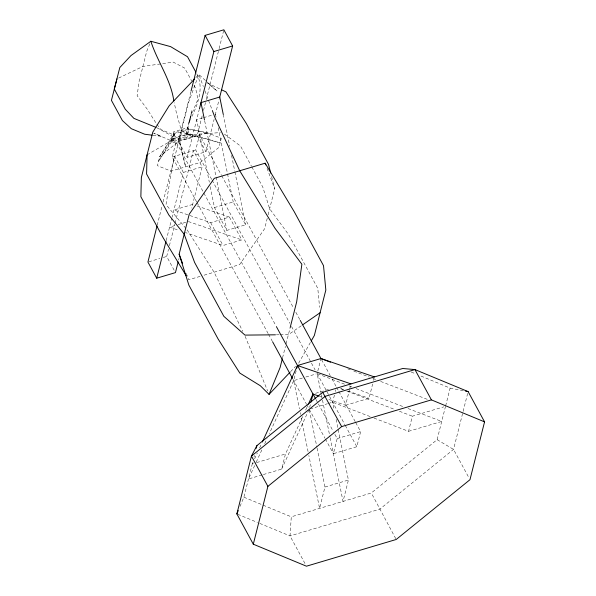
<?xml version="1.0" encoding="UTF-8"?>
<svg xmlns="http://www.w3.org/2000/svg" width="596" height="596" viewBox="0 0 596 596"><rect width="100%" height="100%" fill="white"/><g stroke="black" fill="none" stroke-linecap="round" stroke-linejoin="round"><path stroke-width="0.45" stroke-dasharray="2.98 2.23" d="M445.525 406.338L437.114 439.677L371.323 492.989L291.288 516.814L290.006 535.916L305.152 563.809M156.912 127.775L172.669 136.328L173.22 137.341L158.588 161.166L173.764 138.346L187.837 134.16L220.125 142.846L187.293 133.154L186.742 132.141L191.979 110.126L187.889 127.611L188.433 128.617L186.146 137.683L172.073 141.87L174.36 132.804L188.433 128.617L207.624 132.871L221.265 138.309L218.978 147.376L200.159 162.484L171.082 171.141L157.441 165.695L159.728 156.629L174.36 132.804M174.911 133.817L159.728 156.629L178.554 141.52L207.624 132.871L188.984 129.63L174.911 133.817L172.624 142.884L199.526 134.875L221.272 174.933M196.673 201.932L172.259 156.971L176.073 141.863L275.933 325.781M157.195 225.295L162.172 205.575M163.073 201.992L174.606 156.271L183.374 172.423L172.08 217.22M190.854 91.858L178.42 141.163L187.189 157.314L205.948 151.727L214.091 119.461M186.697 138.697L188.984 129.63M166.195 240.553L171.849 218.121M187.189 157.314L199.168 109.806M174.144 270.189L166.686 256.459L168.497 249.292M169.398 245.708L174.829 224.193M175.053 223.299L193.365 150.684L202.141 166.843L191.733 208.071M202.156 115.855L197.179 135.575L205.948 151.727M203.512 110.476L206 100.62M206.223 99.718L218.881 49.52M219.112 48.626L223.858 29.8M211.692 179.418L195.712 149.991L199.526 134.875M178.621 260.065L179.076 258.269M215.216 114.976L219.06 99.733M267.246 218.322L264.617 228.745L239.57 264.631L203.594 275.337M268.125 214.843L274.696 188.783L271.59 176.55M240.017 506.399L243.891 497.198L252.86 461.639M253.978 457.192L254.432 455.411M282.549 357.846L285.439 346.365M286.117 343.698L290.2 327.487M296.16 370.846L293.694 380.628L269.355 433.583M263.328 474.558L281.655 469.097L285.469 453.988L302.924 416.008M317.817 370.98L320.961 358.531M309.644 407.403L310.322 404.736M334.445 395.088L332.65 402.196L334.118 409.437M335.339 391.527L335.786 389.754M317.079 448.103L324.969 487.021L319.575 508.395L308.855 455.463M355.752 422.616L360.64 431.608L356.825 446.724L333.373 453.705L337.187 438.589L333.633 432.055M328.858 399.521L345.591 405.273L349.405 390.134M349.629 389.24L350.753 384.793M336.137 419.398L348.422 480.041L343.028 501.415L330.087 437.531M345.591 405.273L369.043 398.284L372.634 384.04M373.536 380.479L373.983 378.698M374.05 418.087L408.543 431.325L412.358 416.217L443.774 406.859M445.637 405.891L450.122 388.108L419.651 375.502M467.666 393.367L453.534 449.414L379.756 509.193L290.006 535.916L258.284 522.789M149.82 43.776L146.72 51.308L139.084 81.585L137.132 95.665L147.249 109.195L156.361 123.618M253.069 462.183L252.302 463.859L255.788 462.824M254.619 458.816L257.323 452.938M259.64 447.894L261.57 443.692M254.671 465.521L248.487 478.975L262.449 474.818M256.213 462.161L262.009 449.555M264.713 443.67L267.03 438.626M305.636 410.1L307.193 406.725M281.655 469.097L308.81 410.026M298.633 363.173L310.777 341.776M195.756 77.726L198.84 74.478L217.16 91.136L207.527 83.082L220.922 89.482M290.625 371.621L295.556 366.421M301.226 325.803L288.389 334.691L280.068 334.773M147.078 154.826L180.201 135.448L220.393 132.588M118.626 78.061L142.898 66.447L173.235 62.111L184.656 68.086L191.674 81.011M202.64 117.941L196.673 119.714L209.323 182.197M203.489 117.688L212.02 115.147M172.259 156.971L195.712 149.991M183.374 172.423L202.141 166.843M192.657 204.435L173.89 210.023L210.649 222.658L229.415 217.071L241.812 239.92L223.053 245.5L185.356 232.544M214.463 207.55L233.222 201.962L245.626 224.804L226.867 230.391L214.463 207.55L210.06 185.818M174.695 225.593L169.577 227.113L179.225 230.436M178.107 224.58L185.781 222.293M148.776 261.793L159.862 258.493M163.274 257.479L166.686 256.459M200.085 276.388L188.686 279.777L186.138 272.953M302.381 378.043L293.694 380.628L299.423 408.916M305.852 377.007L316.275 373.901M315.612 393.293L328.642 389.412M310.069 408.923L327.442 403.745M328.307 403.492L332.65 402.196L370.6 416.76M256.66 462.563L285.469 453.988M337.187 438.589L360.64 431.608M408.543 431.325L441.71 421.454L407.113 408.171M324.969 487.021L348.422 480.041M276.373 334.803L279.144 334.781M153.023 135.292L161.337 136.35L153.775 133.184L171.529 140.865L172.073 141.87M450.122 388.108L463.621 390.715M197.03 205.94L229.415 217.071M188.343 221.533L241.812 239.92M340.867 388.599L343.505 389.508M347.908 391.021L369.043 398.284M320.052 396.489L321.818 397.092M347.773 368.827L350.366 369.818M353.83 371.152L369.401 377.126M372.858 378.453L377.186 380.114M380.643 381.44L427.354 399.365M321.214 393.718L317.147 373.64L344.831 384.264M349.152 385.925L352.616 387.258M356.073 388.585L403.648 406.845M340.77 388.741L343.363 389.732M346.812 391.058L395.103 409.594M399.417 411.247L412.358 416.217M411.188 372.001L415.419 373.752M243.891 497.198L291.288 516.814M237.715 514.274L257.427 522.431M437.114 439.677L453.534 449.414L469.112 478.104M224.416 134.085L240.516 146.05L251.423 166.135M185.922 228.439L166.016 204.614L171.916 168.31L188.492 102.586L198.84 74.478L203.34 86.495M156.904 124.348L160.719 129.474L171.059 133.713L178.562 138.771L185.617 166.813L179.657 140.79L181.944 131.723L193.089 137.192L181.4 130.71L176.364 112.681L174.226 102.721M187.092 229.84L214.128 272.208L242.699 331.361M251.855 166.932L262.762 187.017L269.653 208.764L288.516 234.459L317.787 288.367L319.59 307.312M196.725 73.718C205.166 89.281 196.106 108.412 188.79 122.761L190.117 117.889L197.932 99.316L195.622 88.282L193.864 85.049M221.719 175.753L293.619 308.177M295.839 312.267L299.833 319.62M321.579 359.679L330.259 375.666M332.032 378.929L336.226 386.648M336.673 387.467L338.446 390.738M338.886 391.557L355.313 421.804M212.131 180.23L289.805 323.285M291.578 326.556L315.105 369.878M317.147 373.64L344.838 424.65M345.285 425.47L356.825 446.724M395.766 538.687L371.323 492.989M315.88 399.357L333.186 431.236M210.649 222.658L223.053 245.5M197.112 202.744L268.125 333.536M268.572 334.356L272.126 340.897M292.986 379.317L306.299 403.842M306.739 404.654L324.939 438.172M325.386 438.991L333.373 453.705M245.12 336.353L267.649 390.954M267.06 168.31L274.696 188.783M204.95 90.793L212.02 109.679M321.4 394.634L322.324 399.201M322.51 400.11L329.901 436.615M309.384 410.085L316.901 447.194M300.168 412.566L300.533 414.391M301.271 418.042L308.117 451.813M223.254 114.38L229.728 146.318M231.576 155.444L234.72 170.963M234.906 171.871L245.626 224.804M215.432 114.134L216.162 117.755M218.181 127.715L227.352 172.989M227.538 173.89L233.222 201.962M204.681 120.876L226.867 230.391M173.816 131.798L171.529 140.865L185.602 136.678L187.889 127.611L173.816 131.798"/><path stroke-width="0.89" d="M147.078 154.826L146.586 174.01L168.832 214.985L184.179 234.206L194.587 262.419L223.858 316.327L244.963 335.101L275.449 334.818M156.971 226.189L147.927 262.046L156.696 278.198L175.455 272.618L178.167 261.86M191.078 90.965L205.099 35.388L223.858 29.8L232.626 45.952L219.514 97.945M156.696 278.198L165.964 241.447M199.392 108.919L213.867 51.539L205.099 35.388M290.006 372.269L269.049 394.373L260.355 385.761L239.838 373.089L218.136 339.035L188.865 285.126L179.143 254.187L189.223 214.225L214.269 178.338L265.153 163.192L294.245 211.751L323.516 265.667L325.833 290.021L314.375 335.429L311.231 340.979M236.858 513.916L251.438 456.089L256.898 445.637L322.689 392.324L402.725 368.492L414.965 369.587L468.113 391.587L484.563 421.871L469.976 479.698L396.198 539.484L306.448 566.2L253.3 544.2L236.858 513.916L238.258 510.571M256.22 448.304L256.898 445.637M282.325 358.725L280.098 367.553L269.049 394.373M290.2 327.487L296.674 301.829L301.874 264.237L274.875 228.104L239.711 170.769L215.238 118.269L212.347 110.543M296.83 368.179L297.508 365.512L320.961 358.531L374.43 376.918M253.3 544.2L267.887 486.373L341.664 426.594L431.415 399.879L484.563 421.871M310.993 402.069L313.012 394.068L319.173 396.191M116.95 78.866L114.298 89.035L125.257 109.224L133.906 118.38L156.063 127.425M262.344 442.008L297.508 365.512L350.977 383.898M308.356 404.192L313.012 394.068M194.527 79.03L169.249 105.678L152.807 132.126L141.356 177.534L140.857 196.717L163.103 237.685L186.272 275.806M195.846 72.101L187.516 56.754L170.59 46.622L150.855 41.266L130.978 55.57L119.811 67.534L111.437 100.366L122.404 120.556L131.306 128.691L144.709 134.242L152.099 135.173M302.731 324.76L320.104 312.729M213.867 51.539L232.626 45.952M465.416 391.065L468.113 391.587M320.961 358.531L330.475 362.182M221.757 89.884L225.944 91.881L246.245 123.342L268.491 164.317L270.703 173.056M322.689 392.324L341.664 426.594M431.415 399.879L414.965 369.587L325.215 396.31L251.438 456.089L267.887 486.373M300.272 320.439L321.132 358.859M276.38 326.601L315.433 398.538M272.566 341.717L292.539 378.497M150.855 41.266C157.389 61.604 170.799 79.469 173.838 100.903M265.153 163.192L265.794 164.898M179.143 254.187L182.637 263.574M223.254 114.38L219.745 97.036L200.979 102.624L204.495 119.96"/></g></svg>
